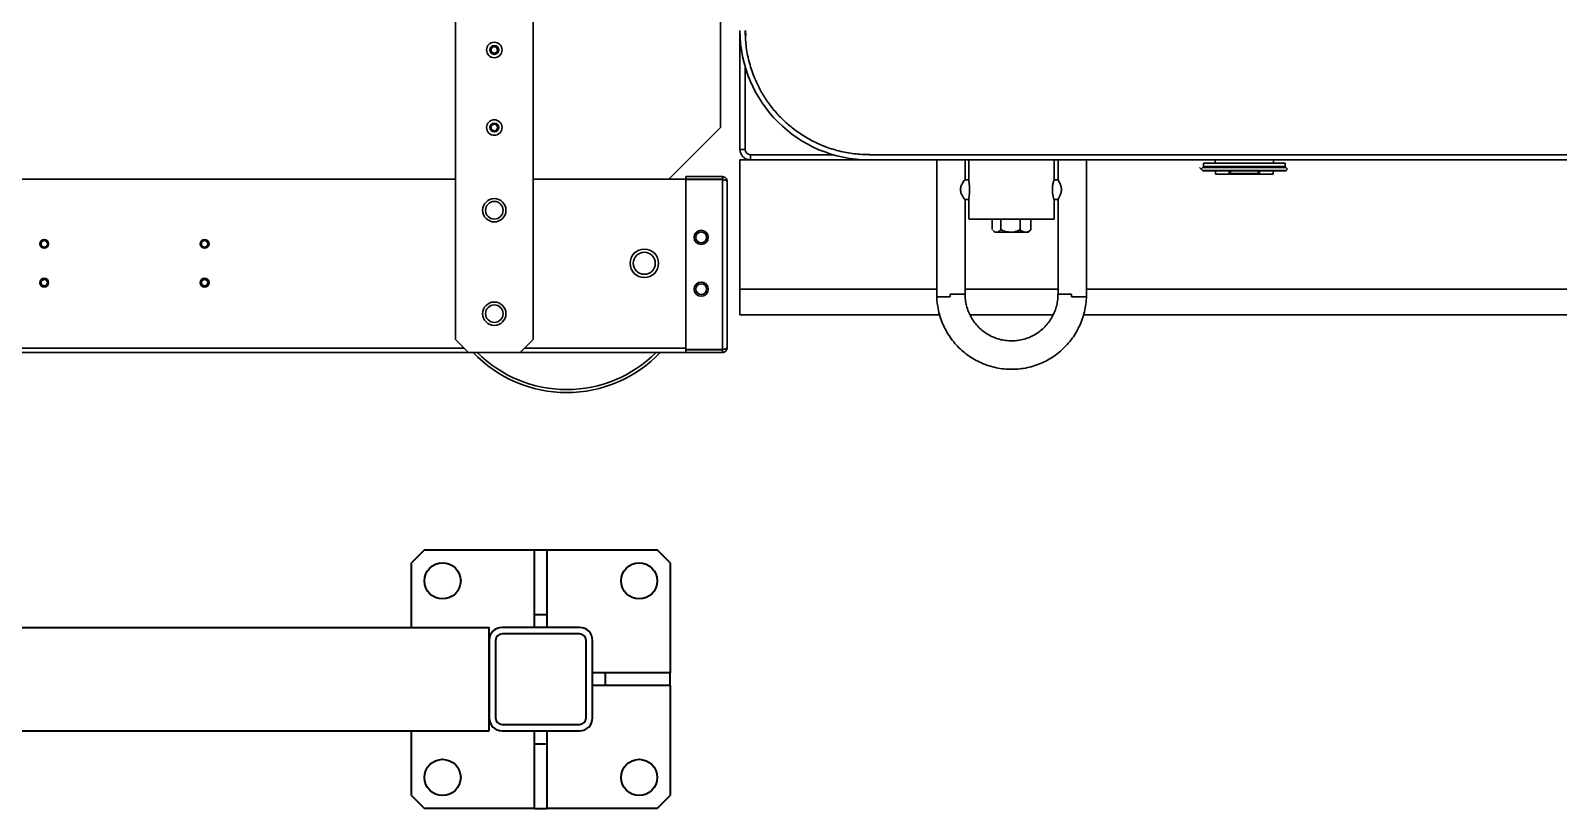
# Model space of a CAD drawing. Header units: millimetres. Extents: x 914 to 910632, y -176 to 682692.
# Drawn here: x 29943 to 30534, y 7520 to 7821 of the extents above; entities that cross this region are included whole.
import ezdxf

# ---------------------------------------------------------------- set-up
doc = ezdxf.new("R2010")
doc.units = ezdxf.units.MM
doc.layers.add('画图', color=3, linetype='Continuous', lineweight=30)

# ---------------------------------------------------------------- blocks, each defined once
blk = doc.blocks.new('SDHGSJH')
at = {"color": 7, "linetype": 'Continuous', "lineweight": 30}
for p, q in [((-1942, 438.45), (-1942, 502.98)), ((-1940.26, 504.71), (-1940.26, 503.71)), ((-1940.26, 504.71), (-1926, 504.71)), ((-1940.26, 503.71), (-1926, 503.71)), ((-1940.26, 437.81), (-1940.26, 503.61)), ((-1926, 503.61), (-1940.26, 503.61)), ((-1926, 504.71), (-1926, 503.71)), ((-1926, 504.71), (-1862, 504.71)), ((-1926, 503.61), (-1926, 503.71)), ((-1926, 437.81), (-1926, 503.61)), ((-1926, 502.98), (-1926, 437.71)), ((-1862, 504.71), (-1867, 499.71)), ((-1842, 504.71), (-1862, 504.71)), ((-1837, 499.71), (-1842, 504.71)), ((-1842, 504.71), (-1442, 504.71)), ((-1867, 499.71), (-1867, 357.71)), ((-1837, 357.71), (-1837, 499.71)), ((-2079.81, 490.21), (-2807, 490.21)), ((-2035.93, 490.21), (-2068.06, 490.21)), ((-1947, 490.21), (-2024.18, 490.21)), ((-1947, 490.21), (-1947, 480.21)), ((-2080.96, 483.34), (-2080.96, 430.21)), ((-2080.91, 483.21), (-2080.95, 483.21)), ((-2075.13, 483.21), (-2075.14, 482.21)), ((-2069.96, 445.51), (-2069.96, 482.21)), ((-2034.04, 482.21), (-2034.04, 445.55)), ((-2028.22, 482.21), (-2028.23, 483.21)), ((-2023.04, 430.21), (-2023.04, 483.34)), ((-1947, 480.21), (-1947, 430.21)), ((-2059.49, 457.21), (-2059.49, 453.21)), ((-2055.64, 457.4), (-2055.46, 457.47)), ((-2055.46, 458.21), (-2055.46, 457.27)), ((-2055.36, 457.21), (-2055.36, 453.21)), ((-2053.55, 458.04), (-2052.38, 458.21)), ((-2052.38, 458.21), (-2052, 458.16)), ((-2047.87, 457.21), (-2047.87, 453.21)), ((-2044.71, 457.42), (-2045.5, 458.21)), ((-2044.51, 453.21), (-2044.51, 457.21)), ((-2068.5, 453.21), (-2068.5, 445.55)), ((-2035.57, 453.21), (-2068.47, 453.21)), ((-2035.5, 445.4), (-2035.5, 453.21)), ((-2068.47, 445.55), (-2069.96, 445.55)), ((-2034.03, 445.55), (-2035.5, 445.55)), ((-1849.9, 447.04), (-1849.9, 447.19)), ((-2069.96, 430.21), (-2069.96, 437.91)), ((-2069.96, 437.88), (-2068.47, 437.88)), ((-2068.5, 437.88), (-2068.5, 430.21)), ((-2035.5, 430.21), (-2035.5, 438.02)), ((-2035.5, 437.88), (-2034.03, 437.88)), ((-2034.04, 437.88), (-2034.04, 430.21)), ((-1926, 437.81), (-1940.26, 437.81)), ((-1940.26, 436.71), (-1940.26, 437.71)), ((-1940.26, 437.71), (-1926, 437.71)), ((-1940, 437.71), (-1940, 437.81)), ((-1919.5, 437.71), (-1939.5, 417.71)), ((-1926, 436.71), (-1926, 437.71)), ((-1926, 437.71), (-1867, 437.71)), ((-1867, 437.71), (-1919.5, 437.71)), ((-1447, 437.71), (-1837, 437.71)), ((-2158.74, 433.77), (-2158.15, 434.37)), ((-2158.03, 433.16), (-2158.74, 433.77)), ((-2158.15, 434.37), (-2125.85, 434.37)), ((-2125.97, 433.16), (-2158.03, 433.16)), ((-2158, 434.51), (-2126, 434.51)), ((-2157.82, 432.81), (-2126.18, 432.81)), ((-2157.82, 431.51), (-2157.82, 432.81)), ((-2126.18, 431.51), (-2157.82, 431.51)), ((-2153.33, 431.51), (-2153.33, 430.21)), ((-2153.1, 435.81), (-2147.87, 435.81)), ((-2153.1, 435.81), (-2153.1, 434.51)), ((-2147.87, 434.51), (-2147.87, 435.81)), ((-2147.4, 435.81), (-2136.6, 435.81)), ((-2147.4, 435.52), (-2147.4, 434.51)), ((-2136.6, 435.52), (-2147.4, 435.52)), ((-2136.6, 435.81), (-2136.12, 435.81)), ((-2136.6, 434.51), (-2136.6, 435.52)), ((-2136.12, 435.81), (-2130.9, 435.81)), ((-2130.9, 434.51), (-2130.9, 435.81)), ((-2130.67, 431.51), (-2130.67, 430.21)), ((-2126.18, 432.81), (-2126.18, 431.51)), ((-2125.26, 433.77), (-2125.97, 433.16)), ((-2125.85, 434.37), (-2125.26, 433.77)), ((-2124.65, 433.16), (-2125.26, 433.77)), ((-1940.26, 436.71), (-1926, 436.71)), ((-1997, 430.21), (-2757, 430.21)), ((-2757, 428.21), (-1997, 428.21)), ((-1997.06, 428.09), (-1995.14, 427.98)), ((-1951, 430.21), (-1997, 430.21)), ((-1947, 430.21), (-1997, 430.21)), ((-1951, 428.21), (-1983, 428.21)), ((-1951, 428.21), (-1951, 430.21)), ((-1949, 394.21), (-1949, 426.21)), ((-1947, 426.21), (-1949, 426.21)), ((-1947, 380.21), (-1947, 426.21)), ((-1939.5, 417.71), (-1939.5, 361.45)), ((-1949.25, 382.25), (-1949.12, 380.15))]:
    blk.add_line(p, q, dxfattribs=at)
at = {"color": 8, "linetype": 'Continuous', "lineweight": 30}
for p, q in [((-1940.26, 503.61), (-1940.26, 503.71)), ((-1926, 502.98), (-1863.74, 502.98)), ((-1840.26, 502.98), (-1443.74, 502.98)), ((-2807, 480.21), (-2080.96, 480.21)), ((-2075.14, 482.21), (-2069.96, 482.21)), ((-2069.96, 480.21), (-2034.04, 480.21)), ((-2034.04, 482.21), (-2028.22, 482.21)), ((-2023.04, 480.21), (-1947, 480.21)), ((-1940.26, 437.71), (-1940.26, 437.81)), ((-2136.12, 435.81), (-2136.12, 434.51))]:
    blk.add_line(p, q, dxfattribs=at)
at = {"color": 7, "linetype": 'Continuous', "lineweight": 30}
for centre, radius in [((-1852, 489.71), 4.5), ((-1852, 489.71), 3.4), ((-1932, 480.21), 2.75), ((-1932, 480.21), 2.1), ((-1740, 477.71), 1.7), ((-1740, 477.71), 1.25), ((-1678, 477.71), 1.7), ((-1678, 477.71), 1.25), ((-1910, 470.21), 5.5), ((-1910, 470.21), 4.25), ((-1932, 460.21), 2.75), ((-1932, 460.21), 2.1), ((-1740, 462.71), 1.7), ((-1740, 462.71), 1.25), ((-1678, 462.71), 1.7), ((-1678, 462.71), 1.25), ((-1852, 449.71), 4.5), ((-1852, 449.71), 3.4), ((-1852, 417.71), 3), ((-1852, 417.71), 1.7), ((-1852, 417.71), 1.25), ((-1852, 387.71), 3), ((-1852, 387.71), 1.7), ((-1852, 387.71), 1.25)]:
    blk.add_circle(centre, radius, dxfattribs=at)
for centre, radius, start, end in [((-1880, 470.21), 50, 90, 136.36989), ((-1880, 470.21), 50, 43.63011, 90), ((-2175.66, 384.75), 70.31, 44.89229, 45.06107), ((-1997, 380.21), 50, 0, 90), ((-1951, 426.21), 2, 0, 90)]:
    blk.add_arc(centre, radius, start, end, dxfattribs=at)
at = {"color": 8, "linetype": 'Continuous', "lineweight": 30}
blk.add_arc((-1880, 470.21), 48.85, 44.93505, 135.06495, dxfattribs=at)
at = {"color": 7, "linetype": 'Continuous', "lineweight": 30}
for points, knots in [([(-2023.07, 483.21), (-2023.08, 483.47), (-2023.11, 484.73), (-2023.39, 486.99), (-2024.03, 489.95), (-2025, 492.83), (-2026.25, 495.59), (-2027.78, 498.21), (-2029.58, 500.65), (-2031.62, 502.89), (-2033.88, 504.9), (-2036.34, 506.67), (-2038.97, 508.17), (-2041.75, 509.39), (-2044.63, 510.31), (-2047.6, 510.93), (-2050.61, 511.23), (-2053.64, 511.22), (-2056.65, 510.89), (-2059.61, 510.25), (-2062.48, 509.3), (-2065.24, 508.06), (-2067.86, 506.54), (-2070.31, 504.75), (-2072.55, 502.72), (-2074.58, 500.46), (-2076.35, 498), (-2077.86, 495.38), (-2079.09, 492.61), (-2080.03, 489.72), (-2080.64, 486.75), (-2080.91, 484.57), (-2080.93, 483.39), (-2080.93, 483.21)], [0, 0, 0, 0, 0.008582, 0.0425637, 0.0765547, 0.1105473, 0.144538, 0.1785277, 0.2125172, 0.2465059, 0.2804916, 0.3144776, 0.3484601, 0.3824433, 0.4164248, 0.4504048, 0.4843826, 0.5183618, 0.5523399, 0.586318, 0.6202936, 0.6542724, 0.6882517, 0.7222322, 0.7562136, 0.7901965, 0.8241802, 0.8581653, 0.8921521, 0.926141, 0.9601298, 0.9941211, 1, 1, 1, 1]), ([(-1942, 502.98), (-1941.97, 503.21), (-1941.92, 503.67), (-1941.5, 504.25), (-1940.92, 504.64), (-1940.48, 504.69), (-1940.26, 504.71)], [0, 0, 0, 0, 0.2546987, 0.509589, 0.7644685, 1, 1, 1, 1]), ([(-1940.26, 503.61), (-1940.49, 503.56), (-1940.95, 503.45), (-1941.52, 503.29), (-1941.92, 503.13), (-1941.97, 503.03), (-1942, 502.98)], [0, 0, 0, 0, 0.2500139, 0.500009, 0.750004, 1, 1, 1, 1]), ([(-1940.73, 503.5), (-1940.67, 503.56), (-1940.55, 503.69), (-1940.36, 503.7), (-1940.26, 503.71)], [0, 0, 0, 0, 0.4555922, 1, 1, 1, 1]), ([(-2069.95, 482.21), (-2069.95, 482.46), (-2069.95, 483.51), (-2069.73, 485.35), (-2069.17, 487.67), (-2068.3, 489.89), (-2067.14, 491.99), (-2065.72, 493.91), (-2064.06, 495.62), (-2062.19, 497.1), (-2060.14, 498.32), (-2057.94, 499.25), (-2055.64, 499.89), (-2053.28, 500.22), (-2050.89, 500.23), (-2048.53, 499.93), (-2046.22, 499.31), (-2044.02, 498.39), (-2041.95, 497.19), (-2040.06, 495.73), (-2038.39, 494.03), (-2036.95, 492.12), (-2035.77, 490.04), (-2034.88, 487.83), (-2034.29, 485.51), (-2034.06, 483.62), (-2034.05, 482.52), (-2034.04, 482.21)], [0, 0, 0, 0, 0.013413, 0.0555561, 0.0977237, 0.1398906, 0.1820611, 0.2242386, 0.2664162, 0.3086015, 0.3507922, 0.3929904, 0.4351929, 0.4774001, 0.519609, 0.5618186, 0.6040308, 0.6462385, 0.6884431, 0.7306445, 0.7728397, 0.8150288, 0.857214, 0.8993917, 0.9415659, 0.9837356, 1, 1, 1, 1]), ([(-2080.95, 483.21), (-2080.82, 483.21), (-2080.57, 483.21), (-2079.19, 483.21), (-2077.3, 483.21), (-2075.85, 483.21), (-2075.13, 483.21)], [0, 0, 0, 0, 0.250002, 0.499998, 0.749997, 1, 1, 1, 1]), ([(-2028.23, 483.21), (-2027.51, 483.21), (-2026.08, 483.21), (-2024.34, 483.21), (-2023.21, 483.21), (-2023.13, 483.21), (-2023.09, 483.21)], [0, 0, 0, 0, 0.259622, 0.519281, 0.778929, 1, 1, 1, 1]), ([(-2057.43, 458.21), (-2057.79, 458.16), (-2058.51, 458.04), (-2059.16, 457.49), (-2059.49, 457.21)], [0, 0, 0, 0, 0.498085, 1, 1, 1, 1]), ([(-2059.49, 457.21), (-2059.23, 457.48), (-2058.69, 458.04), (-2058.1, 458.15), (-2057.81, 458.21)], [0, 0, 0, 0, 0.49876, 1, 1, 1, 1]), ([(-2057.43, 458.21), (-2057.69, 458.21), (-2058.23, 458.21), (-2058.54, 458.21), (-2058.47, 458.21), (-2058.46, 458.21)], [0, 0, 0, 0, 0.441449, 0.898503, 1, 1, 1, 1]), ([(-2055.36, 457.21), (-2055.69, 457.48), (-2056.35, 458.04), (-2057.07, 458.15), (-2057.43, 458.21)], [0, 0, 0, 0, 0.498768, 1, 1, 1, 1]), ([(-2051.62, 458.21), (-2052.18, 458.21), (-2053.31, 458.21), (-2054.94, 458.21), (-2056.39, 458.21), (-2057.09, 458.21), (-2057.43, 458.21)], [0, 0, 0, 0, 0.2456465, 0.4999755, 0.7543365, 1, 1, 1, 1]), ([(-2051.62, 458.21), (-2052.27, 458.16), (-2053.58, 458.04), (-2054.77, 457.49), (-2055.36, 457.21)], [0, 0, 0, 0, 0.498044, 1, 1, 1, 1]), ([(-2047.87, 457.21), (-2048.46, 457.48), (-2049.65, 458.04), (-2050.96, 458.15), (-2051.62, 458.21)], [0, 0, 0, 0, 0.498741, 1, 1, 1, 1]), ([(-2046.19, 458.21), (-2046.48, 458.21), (-2047.07, 458.21), (-2048.39, 458.21), (-2049.93, 458.21), (-2051.05, 458.21), (-2051.62, 458.21)], [0, 0, 0, 0, 0.2499989, 0.5000088, 0.7499799, 1, 1, 1, 1]), ([(-2046.19, 458.21), (-2046.48, 458.16), (-2047.07, 458.04), (-2047.6, 457.49), (-2047.87, 457.21)], [0, 0, 0, 0, 0.498085, 1, 1, 1, 1]), ([(-2045.54, 458.21), (-2045.55, 458.21), (-2045.56, 458.21), (-2045.96, 458.21), (-2046.19, 458.21)], [0, 0, 0, 0, 0.437545, 1, 1, 1, 1]), ([(-2044.73, 457.4), (-2044.92, 457.6), (-2045.39, 458.07), (-2045.89, 458.16), (-2046.19, 458.21)], [0, 0, 0, 0, 0.420149, 1, 1, 1, 1]), ([(-2071.3, 441.71), (-2071.28, 441.97), (-2071.25, 442.49), (-2070.99, 443.45), (-2070.51, 444.48), (-2070.12, 445.17), (-2069.97, 445.47), (-2069.97, 445.5), (-2069.97, 445.51)], [0, 0, 0, 0, 0.128308, 0.26446, 0.527783, 0.79066, 0.924356, 1, 1, 1, 1]), ([(-2067.8, 441.71), (-2067.8, 441.96), (-2067.81, 442.46), (-2067.89, 443.42), (-2068.08, 444.49), (-2068.29, 445.2), (-2068.42, 445.5), (-2068.45, 445.53), (-2068.47, 445.55)], [0, 0, 0, 0, 0.121582, 0.250572, 0.499951, 0.749307, 0.878067, 1, 1, 1, 1]), ([(-2035.5, 445.4), (-2035.5, 445.36), (-2035.5, 445.18), (-2035.59, 444.48), (-2035.69, 443.42), (-2035.75, 442.46), (-2035.75, 441.96), (-2035.75, 441.71)], [0, 0, 0, 0, 0.104208, 0.402615, 0.700693, 0.854745, 1, 1, 1, 1]), ([(-2034.03, 445.55), (-2034.01, 445.53), (-2033.95, 445.5), (-2033.68, 445.18), (-2033.16, 444.47), (-2032.61, 443.45), (-2032.3, 442.49), (-2032.27, 441.97), (-2032.25, 441.71)], [0, 0, 0, 0, 0.123846, 0.250608, 0.500006, 0.749082, 0.878262, 1, 1, 1, 1]), ([(-2069.97, 437.91), (-2069.97, 437.92), (-2069.97, 437.95), (-2070.12, 438.25), (-2070.51, 438.95), (-2070.99, 439.97), (-2071.25, 440.94), (-2071.28, 441.46), (-2071.3, 441.71)], [0, 0, 0, 0, 0.075685, 0.20941, 0.472531, 0.735267, 0.871572, 1, 1, 1, 1]), ([(-2068.47, 437.88), (-2068.45, 437.89), (-2068.42, 437.92), (-2068.29, 438.22), (-2068.08, 438.93), (-2067.89, 440), (-2067.81, 440.96), (-2067.8, 441.47), (-2067.8, 441.71)], [0, 0, 0, 0, 0.121793, 0.250434, 0.499913, 0.749474, 0.878419, 1, 1, 1, 1]), ([(-2035.75, 441.71), (-2035.75, 441.47), (-2035.75, 440.96), (-2035.69, 440), (-2035.59, 438.94), (-2035.5, 438.2), (-2035.5, 438.01), (-2035.5, 437.95)], [0, 0, 0, 0, 0.138405, 0.285189, 0.569277, 0.85346, 1, 1, 1, 1]), ([(-2032.25, 441.71), (-2032.27, 441.46), (-2032.3, 440.94), (-2032.61, 439.97), (-2033.16, 438.95), (-2033.68, 438.24), (-2033.95, 437.92), (-2034.01, 437.89), (-2034.03, 437.88)], [0, 0, 0, 0, 0.121617, 0.250675, 0.50029, 0.749461, 0.87618, 1, 1, 1, 1]), ([(-1940.26, 436.71), (-1940.5, 436.74), (-1940.96, 436.79), (-1941.54, 437.21), (-1941.93, 437.79), (-1941.98, 438.23), (-1942, 438.45)], [0, 0, 0, 0, 0.254671, 0.50959, 0.764452, 1, 1, 1, 1]), ([(-1942, 438.45), (-1941.97, 438.4), (-1941.92, 438.29), (-1941.52, 438.13), (-1940.95, 437.97), (-1940.49, 437.87), (-1940.26, 437.81)], [0, 0, 0, 0, 0.249998, 0.499996, 0.749993, 1, 1, 1, 1]), ([(-1940.26, 437.71), (-1940.41, 437.73), (-1940.61, 437.74), (-1940.72, 437.89), (-1940.74, 437.93)], [0, 0, 0, 0, 0.756223, 1, 1, 1, 1]), ([(-2158, 434.51), (-2158, 434.51), (-2158, 434.51), (-2158.03, 434.48), (-2158.08, 434.43), (-2158.12, 434.39), (-2158.15, 434.37)], [0, 0, 0, 0, 0.222365, 0.458946, 0.716439, 1, 1, 1, 1]), ([(-2158.03, 433.16), (-2157.98, 433.12), (-2157.9, 433.05), (-2157.83, 432.92), (-2157.82, 432.84), (-2157.82, 432.81)], [0, 0, 0, 0, 0.498573, 0.763896, 1, 1, 1, 1]), ([(-2147.87, 435.81), (-2147.81, 435.81), (-2147.67, 435.81), (-2147.52, 435.81), (-2147.42, 435.81), (-2147.41, 435.81), (-2147.4, 435.81)], [0, 0, 0, 0, 0.249859, 0.499982, 0.749905, 1, 1, 1, 1]), ([(-2147.4, 435.81), (-2147.4, 435.8), (-2147.4, 435.77), (-2147.4, 435.6), (-2147.4, 435.52)], [0, 0, 0, 0, 0.499977, 1, 1, 1, 1]), ([(-2136.6, 435.52), (-2136.6, 435.6), (-2136.6, 435.77), (-2136.6, 435.8), (-2136.6, 435.81)], [0, 0, 0, 0, 0.500023, 1, 1, 1, 1]), ([(-2126.18, 432.81), (-2126.18, 432.84), (-2126.17, 432.92), (-2126.1, 433.05), (-2126.02, 433.12), (-2125.97, 433.16)], [0, 0, 0, 0, 0.23598, 0.500732, 1, 1, 1, 1]), ([(-1997, 428.21), (-1995.05, 428.14), (-1991.09, 428), (-1985.15, 426.85), (-1979.71, 425.11), (-1974.88, 422.91), (-1970.66, 420.44), (-1966.68, 417.54), (-1963, 414.21), (-1959.68, 410.53), (-1956.77, 406.55), (-1954.31, 402.33), (-1952.11, 397.5), (-1950.36, 392.07), (-1949.21, 386.13), (-1949.07, 382.16), (-1949, 380.21)], [0, 0, 0, 0, 0.077626, 0.157664, 0.23995, 0.304275, 0.368605, 0.434298, 0.499999, 0.565693, 0.631392, 0.695717, 0.760048, 0.84233, 0.922368, 1, 1, 1, 1]), ([(-1949, 380.21), (-1949.07, 382.16), (-1949.21, 386.13), (-1950.36, 392.07), (-1952.11, 397.5), (-1954.31, 402.33), (-1956.77, 406.55), (-1959.68, 410.53), (-1963, 414.21), (-1966.68, 417.54), (-1970.66, 420.44), (-1974.88, 422.91), (-1979.71, 425.11), (-1985.15, 426.85), (-1991.09, 428), (-1995.05, 428.14), (-1997, 428.21)], [0, 0, 0, 0, 0.077629, 0.157665, 0.239952, 0.304276, 0.368608, 0.434301, 0.500001, 0.565695, 0.631395, 0.695717, 0.76005, 0.84233, 0.922371, 1, 1, 1, 1]), ([(-1951, 430.21), (-1950.5, 430.16), (-1949.72, 430.08), (-1948.79, 429.58), (-1948.15, 429.06), (-1947.63, 428.42), (-1947.14, 427.49), (-1947.05, 426.72), (-1947, 426.21)], [0, 0, 0, 0, 0.2394512, 0.3683556, 0.5000007, 0.6316311, 0.7605524, 1, 1, 1, 1])]:
    blk.add_open_spline(points, degree=3, knots=knots, dxfattribs=at)
blk = doc.blocks.new('前门')
at = {"color": 4, "linetype": 'Continuous', "lineweight": 35}
for p, q in [((1174983.7, -784688.73), (1174978.7, -784693.73)), ((1174983.7, -784688.73), (1175026.2, -784688.73)), ((1175026.2, -784713.73), (1175026.2, -784688.73)), ((1175026.2, -784688.73), (1175031.2, -784688.73)), ((1175031.2, -784688.73), (1175073.7, -784688.73)), ((1175031.2, -784713.73), (1175031.2, -784688.73)), ((1175078.7, -784693.73), (1175073.7, -784688.73)), ((1174978.7, -784718.73), (1174978.7, -784693.73)), ((1175078.7, -784693.73), (1175078.7, -784736.23)), ((1175026.2, -784718.73), (1175026.2, -784713.73)), ((1175026.2, -784713.73), (1175031.2, -784713.73)), ((1175031.2, -784718.73), (1175031.2, -784713.73)), ((1174148.7, -784718.73), (1175008.7, -784718.73)), ((1175008.7, -784758.73), (1175008.7, -784718.73)), ((1175043.7, -784718.73), (1175013.7, -784718.73)), ((1175043.7, -784721.23), (1175013.7, -784721.23)), ((1175008.7, -784723.73), (1175008.7, -784753.73)), ((1175011.2, -784723.73), (1175011.2, -784753.73)), ((1175046.2, -784753.73), (1175046.2, -784723.73)), ((1175048.7, -784753.73), (1175048.7, -784723.73)), ((1175053.7, -784736.23), (1175048.7, -784736.23)), ((1175053.7, -784741.23), (1175053.7, -784736.23)), ((1175078.7, -784736.23), (1175053.7, -784736.23)), ((1175078.7, -784741.23), (1175078.7, -784736.23)), ((1175053.7, -784741.23), (1175048.7, -784741.23)), ((1175078.7, -784741.23), (1175053.7, -784741.23)), ((1175078.7, -784741.23), (1175078.7, -784783.73)), ((1175013.7, -784756.23), (1175043.7, -784756.23)), ((1174148.7, -784758.73), (1175008.7, -784758.73)), ((1174978.7, -784783.73), (1174978.7, -784758.73)), ((1175013.7, -784758.73), (1175043.7, -784758.73)), ((1175026.2, -784763.73), (1175026.2, -784758.73)), ((1175031.2, -784763.73), (1175031.2, -784758.73)), ((1175026.2, -784763.73), (1175031.2, -784763.73)), ((1175026.2, -784788.73), (1175026.2, -784763.73)), ((1175031.2, -784788.73), (1175031.2, -784763.73)), ((1174978.7, -784783.73), (1174983.7, -784788.73)), ((1175073.7, -784788.73), (1175078.7, -784783.73)), ((1175026.2, -784788.73), (1174983.7, -784788.73)), ((1175026.2, -784788.73), (1175031.2, -784788.73)), ((1175073.7, -784788.73), (1175031.2, -784788.73))]:
    blk.add_line(p, q, dxfattribs=at)
for centre in [(1174990.7, -784700.73), (1175066.7, -784700.73), (1174990.7, -784776.73), (1175066.7, -784776.73)]:
    blk.add_circle(centre, 7, dxfattribs=at)
for centre, radius, start, end in [((1175013.7, -784723.73), 5, 90, 180), ((1175013.7, -784723.73), 2.5, 90, 180), ((1175043.7, -784723.73), 5, 0, 90), ((1175043.7, -784723.73), 2.5, 0, 90), ((1175013.7, -784753.73), 5, 180, 270), ((1175013.7, -784753.73), 2.5, 180, 270), ((1175043.7, -784753.73), 2.5, 270, 0), ((1175043.7, -784753.73), 5, 270, 0)]:
    blk.add_arc(centre, radius, start, end, dxfattribs=at)

msp = doc.modelspace()

# ---------------------------------------------------------------- block references
at = {"color": 4, "lineweight": 30}
msp.add_blockref('前门', (-1144887.958, 792308.826), dxfattribs=at)
at = {"layer": '画图', "color": 4, "lineweight": 30, "rotation": 180}
msp.add_blockref('SDHGSJH', (28270.737, 8201.125), dxfattribs=at)

doc.saveas('drawing.dxf')
